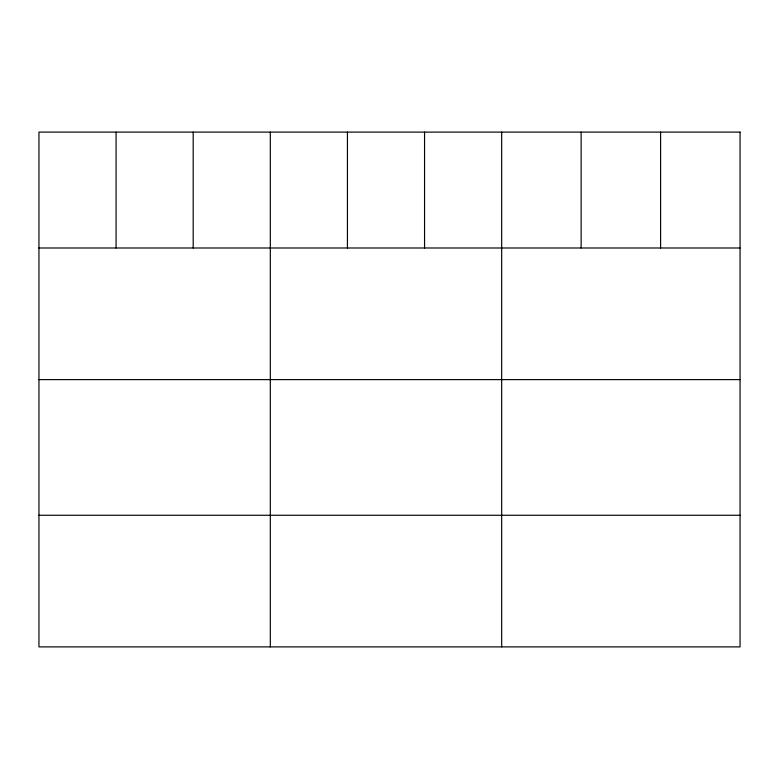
<?xml version="1.0" encoding="UTF-8"?>
<svg xmlns="http://www.w3.org/2000/svg" width="779" height="779" viewBox="0 0 779 779"><rect width="100%" height="100%" fill="white"/><g stroke="black" fill="none" stroke-linecap="round" stroke-linejoin="round"><path stroke-width="1.17" d="M38.95 247.995L740.05 247.995M38.95 379.626L740.05 379.626M38.95 515.26L740.05 515.26M660.592 132.109L660.592 247.995M581.134 132.109L581.134 247.995M501.676 132.109L501.676 646.891M424.555 132.109L424.555 247.995M347.434 132.109L347.434 247.995M270.313 132.109L270.313 646.891M193.192 132.109L193.192 247.995M116.071 132.109L116.071 247.995M740.05 132.109L38.95 132.109L38.95 646.891L740.05 646.891L740.05 132.109"/></g></svg>
